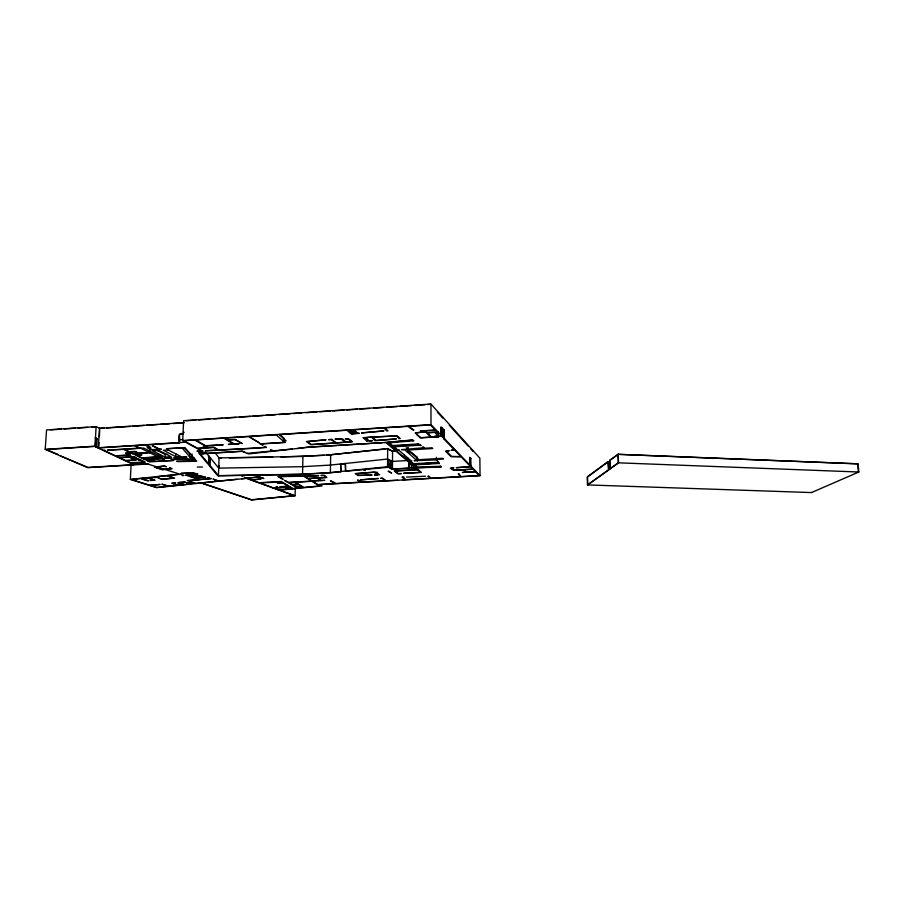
<?xml version="1.0" encoding="UTF-8"?>
<svg xmlns="http://www.w3.org/2000/svg" width="904" height="904" viewBox="0 0 904 904"><rect width="100%" height="100%" fill="white"/><g stroke="black" fill="none" stroke-linecap="round" stroke-linejoin="round"><path stroke-width="1.36" d="M413.682 465.707L415.806 465.583L417.58 467.131L441.062 466.238L441.502 466.95L411.523 468.102L411.535 463.017M415.264 467.718L385.906 442.485L308.298 447.277L248.656 453.921L242.182 451.356L200.315 453.932L218.418 475.64L302.546 474.193L330.378 472.589L387.556 466.724L392.472 469.029L415.264 467.718L415.275 465.176M440.338 466.261L440.677 466.814L415.976 467.673L415.976 465.142M416.156 467.831L416.156 465.289M416.687 460.351L408.167 452.814L411.275 452.78L419.004 459.695L442.813 458.294L443.502 458.961L436.801 459.356L437.536 460.531L436.395 459.899L414.134 460.678L416.687 460.351L416.687 456.441M416.868 460.52L416.868 457.921L417.422 461.006M404.28 454.983L404.269 457.605L407.173 457.435L398.551 450M408.19 447.322L408.246 452.181L407.501 452.226L407.512 448.214M408.246 458.418L408.246 461.029L411.693 460.825L408.054 460.859L408.054 458.26M408.97 461.718L409.139 468.238L409.15 461.876M410.676 460.531L410.665 463.108L412.812 462.984L410.393 460.893M411.354 462.848L411.523 468.102M408.054 460.859L395.681 450.203L399.048 449.808L395.477 450.022L395.489 447.333M387.556 466.724L387.658 448.587L330.672 454.757L302.93 456.43L219.084 457.899L214.802 452.418M388.686 459.582L388.641 467.244L345.611 471.21L345.373 463.481L345.611 471.21M388.856 467.526L388.878 463.752L388.2 463.797L390.076 465.029M389.421 442.067L389.409 444.802L391.681 444.666L389.534 442.802L413.851 440.756L412.642 439.954L384.686 442.564M390.325 468.396L390.358 460.769L391.014 460.701L390.98 468.328L390.325 468.396L392.076 469.21L409.139 468.238M392.472 469.029L392.562 451.028L387.658 448.587M377.307 474.724L374.064 472.283L356.131 473.685L358.447 475.334L372.109 475.052L357.961 475.504L355.249 473.583L375.872 471.978L379.623 474.815L374.482 474.973L377.307 474.724L377.33 472.238M366.674 440.756L366.708 437.988M371.442 437.027L365.385 437.66L369.058 440.689L372.335 440.779L366.911 440.949L366.934 438.169M340.887 471.696L340.661 463.978L340.887 471.696L330.661 472.736L302.727 474.34L241.707 475.391L243.108 476.159L242.441 476.193L240.984 475.402L217.841 475.809L209.287 465.583L209.592 457.819L208.259 456.181L209.005 456.181L208.7 463.978L207.954 463.978L198.575 452.78L205.513 452.35L207.253 453.311L242.498 451.141L244.837 452.068L244.17 452.147M330.378 472.589L330.672 454.757M131.148 464.385L130.345 479.425L156.618 487.629L201.117 483.018L251.504 499.935L295.099 495.742L295.292 487.505M302.546 474.193L302.93 456.43M284.251 438.496L284.184 441.276L283.415 441.31L283.483 438.53M284.184 441.276L283.867 438.157L279.912 434.587M218.418 475.64L219.084 457.899M218.937 465.526L218.836 468.295L206.496 453.085M192.032 453.944L191.919 456.599L189.625 456.61L189.738 453.955L184.28 447.819L166.505 448.734L184.868 447.582L196.699 461.221L177.512 461.628L176.675 461.198L194.36 460.791L194.462 458.17M183.727 422.62L99.463 428.27L96.129 426.598L46.556 429.931L45.2 449.367L94.943 446.18L98.287 447.751L185.67 442.18L182.721 440.564L183.602 420.71L430.948 404.065L479.854 458.147L480.047 475.685L319.903 484.589L322.061 485.934L279.607 490.115L295.099 495.742M167.24 449.503L180.687 456.396L175.828 456.701L175.952 454.034M179.354 434.259C181.218 455.91 174.506 429.897 183.478 433.999M165.036 457.096L152.663 450.836L158.867 450.452L171.116 456.723L165.036 457.096L165.172 454.441L156.516 450.022M160.245 454.87L160.11 457.526L160.788 457.865L158.324 457.028L147.894 457.661L150.855 459.119L171.771 458.023L162.268 458.611L164.291 459.616L161.567 458.644L151.194 459.288L155.409 461.356L173.737 460.418L149.499 461.899L147.657 461.006L154.708 461.39L152.064 460.102L146.482 460.441L151.725 459.933L149.047 458.622L144.143 458.927L145.668 459.661L144.968 459.707L143.103 458.803L148.708 458.452L147.182 457.706L141.917 458.226L135.317 455.028L140.956 454.735L139.645 454.102L140.357 454.057L142.018 454.87L136.493 455.209L141.917 457.842L157.974 456.859L158.11 454.192M158.324 457.028L158.449 454.362M160.087 457.91L160.211 455.254M157.974 456.859L149.68 452.701L133.419 453.718L134.809 454.396L134.097 454.441L132.233 453.537L149.329 452.531L149.465 449.83M149.68 452.701L149.815 450M94.943 446.18L96.129 426.598M96.434 438.768L95.937 447.039L96.66 446.994L97.157 438.722L95.112 438.135L95.835 438.09L95.327 446.373L46.33 449.503L57.754 454.418L57.054 454.463M98.287 447.751L99.463 428.27M98.581 448.271L99.304 448.226L98.683 447.932L99.011 442.44M99.361 436.666L99.768 429.829M608.358 461.605L587.555 476.928L587.803 484.872L608.652 469.956L608.087 461.594L587.216 476.984L587.464 484.917L811.736 492.578M858.404 472.057L857.738 463.865L618.2 454.362L618.517 462.904L609.997 468.792L609.703 460.407L618.02 454.283L858.122 463.808L858.8 472.012L811.611 492.51M618.2 454.362L609.703 460.407M587.464 484.917L618.336 462.825L858.8 472.012M247.233 453.356L292.32 449.051M156.268 466.871L154.415 467.074L162.347 469.741L164.178 469.538M156.878 466.803L164.279 465.989L166.472 466.735L164.099 466.204L155.477 467.153L157.251 467.752L156.641 467.82M160.166 469.006L162.528 469.526L171.093 468.588L169.353 467.989L169.975 467.933L172.133 468.667L164.788 469.47M385.963 448.96L326.785 455.164M130.345 479.425L178.269 474.284M178.687 474.43L167.24 475.662L174.596 478.092L162.404 479.38L158.132 478.001L162.573 479.188L173.579 478.013L166.641 475.719L155.556 476.905L157.273 477.47L147.555 477.764L152.493 479.346L146.968 477.832L131.362 479.504L149.781 485.256L160.087 484.465L150.211 485.391L156.776 487.437L168.246 486.25L161.827 484.16L168.822 486.194L177.941 485.245L171.636 483.211L175.602 482.838L172.641 483.29L178.529 485.188L184.224 484.6C164.245 481.629 199.253 481.572 179.128 482.679L184.811 484.533L190.541 483.945L186.405 482.578L190.326 483.617L193.659 483.278L189.185 481.787L190.315 481.391L196.213 483.357L218.135 481.086L213.028 479.075L218.723 481.03L237.187 479.289M182.269 475.64L183.953 475.459L147.781 464.012L87.711 467.65L45.2 449.367M340.288 464.204L345.712 463.639M251.854 480.329L261.12 478.849L251.481 479.911L246.973 478.272L259.064 477.029L263.832 478.498L259.301 476.826L246.702 478.126L244.442 477.289L246.091 478.193L241.65 478.826M253.12 480.781L259.256 482.736L281.155 481.493L289.212 486.171L279.788 486.702M273.166 488.047L284.692 487.482L286.557 488.544L292.794 488.657L279.268 489.991L275.754 488.996M50.432 429.897L61.438 429.151M64.184 428.971L75.179 428.225M77.925 428.044L87.552 427.4M91.677 427.117L95.79 426.846M186.088 420.767L195.84 420.111M198.62 419.931L209.773 419.173M213.954 418.891L222.655 418.303M225.299 418.134L235.899 417.422M239.379 417.185L250.227 416.45M252.939 416.269L257.007 415.998M257.776 415.942L263.233 415.58M265.968 415.399L275.528 414.755M279.031 414.518L290.252 413.761M293.054 413.569L301.473 413.004M306.286 412.687L317.055 411.953M319.745 411.772L330.525 411.049M332.649 410.913L343.87 410.156M346.673 409.964L353.69 409.489M354.47 409.444L357.216 409.252M359.95 409.071L369.533 408.427M373.646 408.156L383.228 407.512M386.72 407.275L397.376 406.551M400.043 406.371L408.032 405.839M408.834 405.783L411.523 405.602M414.213 405.421L424.97 404.698M427.66 404.517L430.349 404.337M99.847 428.462L103.937 428.18M106.672 427.999L127.125 426.631M127.848 426.586L130.323 426.417M132.798 426.247L137.736 425.92M138.47 425.874L143.894 425.513M146.606 425.332L157.454 424.597M160.177 424.417L169.669 423.784M173.15 423.547L184.122 422.812M183.444 432.361L184.19 432.304M179.613 434.462L182.405 434.282M179.986 439.694L182.608 439.536M182.721 440.564L430.993 424.654L480.047 475.685M98.683 447.932L134.289 445.661L139.261 448.147L107.497 450.158L123.577 449.344L130.538 452.712L125.543 453.028L126.571 453.514L131.724 452.893L129.724 451.932L134.594 451.627L137.295 452.554L134.956 451.401L129.362 451.751L124.3 449.299L140.775 448.248L149.329 452.531M179.331 442.791L145.702 444.937L150.787 447.525L148.312 447.683L152.166 449.638L158.968 449.209L152.403 445.841L153.138 445.785L159.692 449.164L161.488 449.254L151.793 449.864L147.228 447.548L149.702 447.39L144.979 444.983L135.024 445.615L139.984 448.101L143.679 448.068L162.223 457.39L160.11 457.526M440.768 427.287L442.18 427.908L442.226 436.327L441.434 436.383L441.401 427.965L442.18 427.908M102.581 450.147L105.056 450.305L104.288 450.565L115.52 455.808L129.532 454.938L127.803 454.113L128.515 454.068L130.605 455.074L115.881 455.989L119.283 457.571L133.928 456.667L136.798 458.046L133.577 456.882L119.644 457.74L125.498 460.486L134.436 459.933L130.899 458.26L138.335 458.791L133.442 459.085L136.108 460.362L125.859 460.656L130.583 462.859L144.301 462.023L140.29 460.102L138.131 460.046L139.95 459.933L138.832 459.401L139.532 459.356L145.341 462.147L130.684 463.277M443.514 430.202L444.282 430.157L444.327 438.519L443.548 438.564L443.841 430.553M60.037 455.752L88.016 467.447L133.702 464.679L95.937 447.039M168.336 449.955L163.375 450.271L175.828 456.701M130.944 456.294L131.837 456.791L128.504 455.198M165.172 454.441L167.602 454.294M191.919 456.599L189.343 456.757L192.077 456.78L194.01 458.995L188.563 459.334L184.563 457.243L186.936 456.904L173.839 457.706L183.862 457.288L186.879 458.859L171.138 459.492L193.004 459.243L194.36 460.791M390.381 445.649L417.829 443.966M391.861 446.915L419.705 445.22M392.822 447.74L395.071 447.604L397.703 449.887M133.261 464.475L148.019 463.82M392.562 451.028L397.907 450.7M323.994 455.333L280.997 456.972M387.319 448.813L392.166 451.22L394.946 451.062M408.088 452.045L410.303 451.91L408.19 450.011L432.745 448.531L432.01 447.819L425.072 448.237L423.241 447.017L422.507 447.084L423.524 447.762L401.579 449.661L404.608 449.661L407.501 452.226M405.241 458.441L408.145 458.271L410.924 460.69M218.7 468.136L302.716 466.679L330.502 465.051L387.601 459.051L392.505 461.413L407.602 460.531M470.216 466.238L470.927 466.193L470.86 458.543L470.148 458.577L470.543 466.577L456.226 467.696L470.69 466.724L472.961 469.074L454.113 470.148L451.277 468.249L453.887 467.876L450.373 468.159L453.627 470.329L463.492 469.775L465.379 471.662L466.08 471.628L464.193 469.741L473.108 469.232L475.414 471.628L462.339 472.442L475.56 471.775L479.222 475.572L460.848 476.6L458.983 473.764L458.283 473.786L460.17 476.634L431.242 478.239L428.79 476.114L427.976 476.295M411.535 463.854L437.898 462.328M412.834 464.972L438.609 463.481M311.654 481.131L288.692 482.42L284.41 480.329L290.41 483.855L291.065 483.821L288.93 482.566L294.58 482.25L298.286 484.454L291.224 484.329L293.065 485.414L298.512 484.589L302.151 486.759L296.602 487.075L293.868 485.889L296.184 487.245L303.122 486.917L295.235 482.216L311.88 481.278M218.339 450.226L205.366 450.757L266.51 447.423L265.109 446.531L264.363 446.576L265.516 447.31L254.849 448.226L219.096 450.192L213.965 447.265L197.569 448.294L183.817 440.7L194.688 440.011L205.683 446.203L203.185 446.361L204.507 446.644L206.745 446.35L205.942 445.887L223.22 444.802L205.615 445.706L195.445 439.954L223.751 438.146L233.447 443.954C215.401 445.299 252.239 443.084 234.192 443.909L227.785 440.067L234.87 439.615L242.238 443.604L235.311 439.378L227.469 439.875L224.508 438.101L248.521 436.564L259.787 443.163L249.289 436.508L276.104 434.79L283.415 441.31M283.799 440.937L286.127 440.847L279.189 434.598L346.673 430.27L348.752 431.264L347.464 430.225L352.865 429.875L354.978 431.603L348.808 431.999L355.216 431.796L357.046 433.298L351.848 433.762L349.893 432.869L351.328 434.022L359.329 433.321L357.803 433.231L353.656 429.829L383.895 427.897L386.663 430.903L387.974 430.79L384.686 427.841L407.998 426.349L413.128 430.101L413.908 430.044L408.8 426.292L430.383 424.914L435.378 430.089L420.281 430.937L435.57 430.293L437.22 432.01L427.185 432.643L426.134 431.581L415.151 432.926L425.626 431.909L430.767 437.061L420.902 437.672L416.247 433.976L420.326 437.909L438.994 436.756L431.547 437.016L427.389 432.835L434.722 432.372L438.135 435.875L438.112 431.66M218.508 458.068L221.22 458.023M229.367 457.887L241.571 457.673M242.295 457.661L272.703 457.119M184.823 448.452L182.472 448.463L189.625 456.61M209.592 457.819L210.327 457.819L210.033 465.571L209.287 465.583M197.332 467.04L202.496 467.018M608.652 469.956L608.087 461.594M270.646 449.57L273.46 450.734M297.359 448.497L307.97 447.096L382.098 442.723M363.137 469.594L365.419 470.6M388.471 459.853L390.901 461.029M95.835 438.09L97.157 438.722M130.888 452.497L131.611 452.847M203.841 453.718L200.168 453.751L199.468 452.915L205.106 452.565L206.281 453.571M184.472 442.259L186.009 442.372L201.309 450.802C188.913 451.571 207.344 451.209 202.033 450.757L197.886 448.474L213.547 447.491L218.361 450.237M277.347 486.68L276.183 486.747L277.551 487.516L273.11 487.764L259.629 482.872L281.325 482.024L282.455 482.668L277.404 482.951L282.703 482.815L288.331 486.069M277.076 486.849L278.534 487.674L290.873 487.132L285.325 487.448L286.963 488.375M285.89 486.363L285.246 486.397M291.845 488.103L291.031 487.64L293.393 488.601L299.97 487.81L299.088 487.708M298.037 487.911L319.507 486.024L303.733 476.216L278.85 476.645L283.246 479.222L282.59 479.267L277.878 476.498L318.75 475.696L304.478 476.216L308.015 478.419L326.016 477.402L323.971 475.515L320.943 475.459L324.491 475.334L326.852 477.515L317.406 478.046L320.219 479.843L316.739 478.092L308.253 478.566L311.869 480.826L324.728 480.34L312.106 480.962L317.846 484.544L335.407 483.572L330.367 480.973L331.011 480.928L336.062 483.538L360.391 482.182L357.408 480.103L358.266 480.035L361.058 482.148L385.386 480.792L382.143 478.363L380.584 478.318L382.607 478.159L386.053 480.758L397.952 480.25M388.878 463.752L390.754 464.972M413.105 440.824L412.167 440.203L386.663 442.44L391.014 446.192L418.631 444.508L417.558 443.785L418.292 443.728L421.128 445.615L418.902 444.678L391.229 446.373L395.477 450.022M402.913 479.967L405.207 479.696L401.941 477.075L404.077 477.007M402.811 477.199L405.873 479.651L430.564 478.284L428.259 476.284M366.911 440.949L362.945 437.694L397.116 435.784L400.212 438.587L398.641 438.508L399.24 438.463L396.528 436.01L372.12 436.982L376.256 440.429L396.37 438.915L375.002 440.7L371.386 437.027M408.246 461.029L412.088 464.34L438.203 462.825L437.626 461.887L438.361 461.865L439.446 463.628L438.304 462.984L412.28 464.498L415.976 467.673M406.269 447.74L408.088 449.378M411.15 452.113L417.399 457.706M435.558 436.768L434.88 436.078L441.593 435.671L441.559 427.242M438.124 435.276L437.118 432.055M440.79 435.705L440.756 427.276L441.604 428.18M441.434 436.383L442.971 437.107L442.926 428.711L444.282 430.157M443.548 438.564L454.418 449.842L451.085 450.328L454.588 450.022L460.916 456.588L451.582 456.441L446.406 451.232L449.243 450.813L445.525 451.152L450.972 456.61L461.085 456.757L469.086 465.063L469.797 465.029L469.73 457.334L470.86 458.543M442.813 436.496L444.689 438.451M437.344 412.066L441.367 416.507M441.559 416.71L442.926 418.213M449.288 425.23L468.521 446.452M470.509 448.644L472.928 451.299M406.551 477.063L425.513 476.227M618.02 454.283L618.336 462.825M610.019 461.82L610.268 468.803M436.383 457.3L436.395 459.899M430.948 404.065L430.993 424.654M202.756 476.544L199.016 475.843L191.06 476.69L193.818 477.628L193.23 477.685L188.812 476.193L197.355 475.832L192.213 474.577L186.597 475.176L188.009 475.651L187.41 475.719L185.58 475.097L192.303 474.374L202.756 476.544M204.485 476.973L194.609 478.159L205.818 477.301L204.485 476.973M207.536 477.719L210.01 478.544L199.716 479.628L196.993 478.702L196.394 478.758L199.117 479.685L187.241 480.623L211.333 478.657L207.536 477.719M142.38 479.018L141.792 479.086L148.493 480.86L142.38 479.018M197.705 474.001L192.371 473.233L180.992 473.391L192.484 472.713L197.705 474.001M153.94 479.809L150.053 480.51L155.047 480.171L153.94 479.809M246.374 478.34L201.705 482.962L251.707 499.765L294.195 495.674L246.374 478.34M383.759 430.937L361.589 432.903L383.759 430.937M325.813 439.83L306.377 441.525L310.886 444.711L352.447 441.762L348.548 438.689L345.283 438.813L347.995 438.903L351.475 441.638L346.006 442.101L342.616 438.903L335.022 439.186L341.362 439.152L345.272 442.169L336.435 442.915L331.904 439.502C334.175 438.971 323.598 440.101 331.158 439.57L335.678 442.971L311.371 444.474L307.371 441.649L325.813 439.83M378.369 478.487L360.459 479.866L378.369 478.487M388.833 471.312L388.155 471.357L391.647 473.097L388.833 471.312M284.523 442.305L260.036 443.841L262.974 445.186L261.075 443.977L285.494 442.451L284.523 442.305M418.134 469.571L394.234 470.927L397.805 473.786L401.365 473.583L398.302 473.594L395.116 471.041L417.614 469.764L420.609 472.329L403.523 473.3L421.479 472.442L418.134 469.571"/></g></svg>
